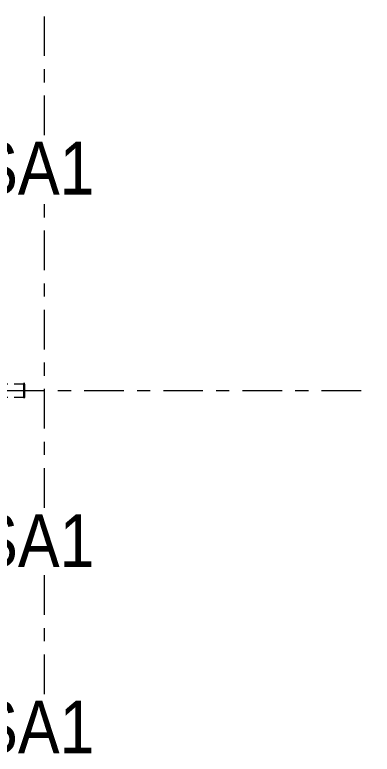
# Model space of a CAD drawing. Header units: millimetres. Extents: x -183 to 639, y -32 to 542.
# Drawn here: x 252.6 to 279.7, y 143.8 to 199.9 of the extents above; entities that cross this region are included whole.
import ezdxf

# ---------------------------------------------------------------- set-up
doc = ezdxf.new("R2010")
doc.units = ezdxf.units.MM
doc.linetypes.add('XKITLINE01', pattern=[4, 1, -1, 1, -1])
doc.linetypes.add('XKITLINE03', pattern=[6, 3, -1, 1, -1])
for name, color, linetype, lineweight in [('Part', 2, 'Continuous', 0), ('PartMark', 7, 'Continuous', 0), ('S-grid', 1, 'Continuous', 0)]:
    doc.layers.add(name, color=color, linetype=linetype, lineweight=lineweight)
doc.styles.add('ARIAL', font='ARIAL.TTF')

# ---------------------------------------------------------------- blocks, each defined once
blk = doc.blocks.new('*A825')
at = {"layer": 'S-grid', "color": 1, "linetype": 'XKITLINE03', "lineweight": 0}
for p, q in [((254.834, 190.734), (254.834, 199.852)), ((254.834, 162.499), (254.834, 185.734)), ((254.834, 148.381), (254.834, 157.499))]:
    blk.add_line(p, q, dxfattribs=at)
blk = doc.blocks.new('*A900')
at = {"layer": 'S-grid', "color": 1, "linetype": 'XKITLINE03', "lineweight": 0}
blk.add_line((251.855, 171.381), (279.694, 171.381), dxfattribs=at)
blk = doc.blocks.new('*A938')
at = {"layer": 'Part', "color": 4, "linetype": 'XKITLINE01', "lineweight": 0}
for p, q in [((252.535, 171.396), (252.977, 171.396)), ((252.977, 171.367), (252.535, 171.367)), ((252.977, 171.396), (252.977, 171.367))]:
    blk.add_line(p, q, dxfattribs=at)
blk = doc.blocks.new('*A940')
at = {"layer": 'Part', "color": 4, "linetype": 'XKITLINE01', "lineweight": 0}
for p, q in [((253.351, 171.911), (253.234, 171.911)), ((253.234, 171.911), (253.234, 170.852)), ((253.351, 170.852), (253.351, 171.911)), ((253.234, 170.852), (253.351, 170.852))]:
    blk.add_line(p, q, dxfattribs=at)
blk = doc.blocks.new('*A1204')
at = {"layer": 'Part', "color": 4, "linetype": 'XKITLINE01', "lineweight": 0}
for p, q in [((198.621, 171.896), (198.821, 171.896)), ((199.301, 171.896), (201.226, 171.896)), ((206.226, 171.896), (206.426, 171.896)), ((206.906, 171.896), (208.83, 171.896)), ((213.83, 171.896), (214.03, 171.896)), ((214.511, 171.896), (216.435, 171.896)), ((221.435, 171.896), (221.635, 171.896)), ((222.116, 171.896), (224.04, 171.896)), ((229.04, 171.896), (229.24, 171.896)), ((229.721, 171.896), (231.645, 171.896)), ((236.645, 171.896), (236.845, 171.896)), ((237.326, 171.896), (239.25, 171.896)), ((244.25, 171.896), (244.45, 171.896)), ((244.931, 171.896), (246.855, 171.896)), ((251.855, 171.896), (252.055, 171.896)), ((252.535, 171.896), (253.234, 171.896)), ((198.621, 170.867), (198.821, 170.867)), ((199.301, 170.867), (201.226, 170.867)), ((206.226, 170.867), (206.426, 170.867)), ((206.906, 170.867), (208.83, 170.867)), ((213.83, 170.867), (214.03, 170.867)), ((214.511, 170.867), (216.435, 170.867)), ((221.435, 170.867), (221.635, 170.867)), ((222.116, 170.867), (224.04, 170.867)), ((229.04, 170.867), (229.24, 170.867)), ((229.721, 170.867), (231.645, 170.867)), ((236.645, 170.867), (236.845, 170.867)), ((237.326, 170.867), (239.25, 170.867)), ((244.25, 170.867), (244.45, 170.867)), ((244.931, 170.867), (246.855, 170.867)), ((251.855, 170.867), (252.055, 170.867)), ((252.535, 170.867), (253.234, 170.867))]:
    blk.add_line(p, q, dxfattribs=at)
blk = doc.blocks.new('*A1915')
at = {"layer": 'PartMark', "color": 3, "style": 'ARIAL', "width": 0.85}
blk.add_text('3-SA1', height=4, dxfattribs=at).set_placement((245.428, 143.881))
blk = doc.blocks.new('*A1916')
at = {"layer": 'PartMark', "color": 3, "style": 'ARIAL', "width": 0.85}
blk.add_text('3-SA1', height=4, dxfattribs=at).set_placement((245.428, 157.999))
blk = doc.blocks.new('*A1939')
at = {"layer": 'PartMark', "color": 3, "style": 'ARIAL', "width": 0.85}
blk.add_text('3-SA1', height=4, dxfattribs=at).set_placement((245.428, 186.234))

msp = doc.modelspace()

# ---------------------------------------------------------------- block references
at = {"lineweight": 0}
for name in ['*A825', '*A1939', '*A900', '*A1204', '*A940', '*A938', '*A1916', '*A1915']:
    msp.add_blockref(name, (0, 0), dxfattribs=at)

doc.saveas('drawing.dxf')
